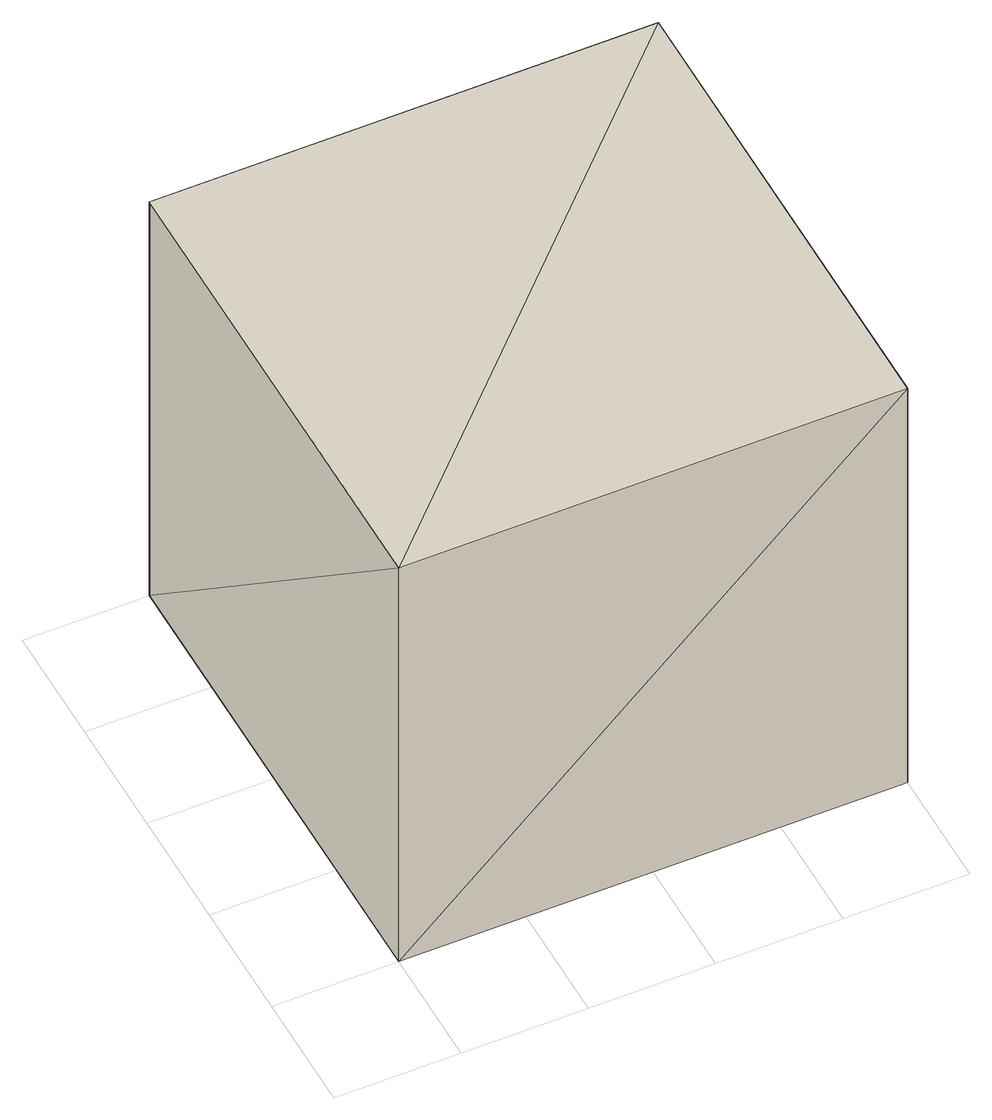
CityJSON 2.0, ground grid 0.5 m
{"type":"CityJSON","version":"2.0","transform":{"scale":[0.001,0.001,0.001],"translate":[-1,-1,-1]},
"CityObjects":{
"building1":{"type":"Building","geometry":[{"type":"MultiSurface","lod":"1","boundaries":[[[0,1,2]],[[2,3,4]],[[5,6,3]],[[5,7,0]],[[2,3,6]],[[3,7,4]],[[4,7,0]],[[2,4,0]],[[0,5,1]],[[3,7,5]],[[2,1,6]],[[1,6,5]]]}]}
},
"vertices":[
[0,0,0],[0,2000,0],[2000,2000,0],[2000,2000,2000],[2000,0,0],[0,0,2000],[0,2000,2000],[2000,0,2000]
]}
